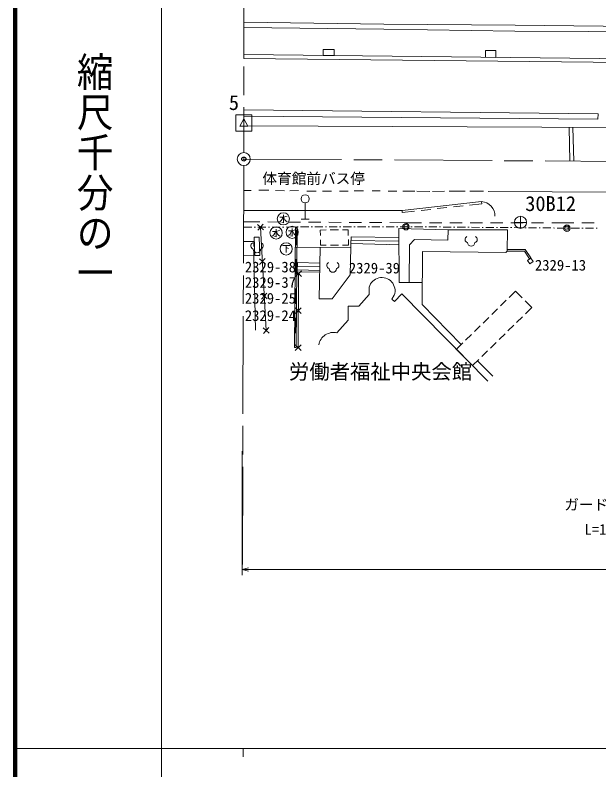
# Model space of a CAD drawing. Units: millimetres, scale not verified. Extents: x 40000 to 680000, y 20000 to 380000.
# Drawn here: x 40000 to 111708, y 202388 to 295128 of the extents above; entities that cross this region are included whole.
import ezdxf
from ezdxf.enums import TextEntityAlignment as Align

# ---------------------------------------------------------------- set-up
doc = ezdxf.new("R2010")
doc.units = ezdxf.units.MM
doc.header["$LTSCALE"] = 1000
doc.header["$PDMODE"] = 32
doc.header["$PDSIZE"] = 500
doc.linetypes.add('CHAIN', pattern=[18.5, 12, -1.5, 3.5, -1.5])
for name, color, linetype, lineweight in [('M-BGD', 7, 'Continuous', 13), ('M-BGD-EXST', 7, 'Continuous', 13), ('M-BMK', 2, 'CHAIN', 13), ('M-BMK-OTRS', 5, 'Continuous', 13), ('M-BMK-ROW', 30, 'Continuous', 13), ('M-BMK-SRVR', 3, 'Continuous', 13), ('M-STR-HTXT', 7, 'Continuous', 13), ('M-STR-STRC', 7, 'Continuous', 13), ('M-TTL', 2, 'Continuous', 140), ('M-TTL-BAND', 7, 'Continuous', 13)]:
    doc.layers.add(name, color=color, linetype=linetype, lineweight=lineweight)
doc.layers.add('M-BMK-HTXT', color=7, linetype='Continuous')
doc.layers.add('M-OTRS', color=6, linetype='Continuous')
doc.styles.add('@ＭＳ ゴシック', font='')
doc.styles.add('ＭＳ ゴシック', font='')
doc.styles.get('@ＭＳ ゴシック').set_extended_font_data('@MS Gothic')
doc.styles.get('ＭＳ ゴシック').set_extended_font_data('MS Gothic')

msp = doc.modelspace()

# ---------------------------------------------------------------- linework, layer by layer
at = {"layer": 'M-BGD'}
for p, q in [((67093, 280869), (67093, 282869)), ((67093, 282869), (69093, 282869)), ((69093, 282869), (69093, 280869)), ((68093, 282369), (67593, 281469)), ((68593, 281469), (68093, 282369)), ((67593, 281469), (68593, 281469)), ((69093, 280869), (67093, 280869)), ((75624, 272054), (75624, 270054)), ((87527, 271129), (97302, 272213)), ((95822, 271787), (97331, 271954)), ((97302, 272213), (97331, 271954)), ((68070, 271108), (87527, 271129)), ((87527, 271129), (87555, 270870)), ((87555, 270870), (89064, 271037)), ((89859, 271125), (91052, 271258)), ((91847, 271346), (93039, 271478)), ((93835, 271566), (95027, 271699)), ((75124, 270054), (76124, 270054)), ((68065, 269730), (70041, 269719)), ((69770, 269415), (70515, 268747)), ((69809, 268709), (70476, 269453)), ((70833, 256368), (70142, 269081)), ((71041, 269713), (72541, 269705)), ((73541, 269699), (75041, 269691)), ((74317, 254299), (74450, 269093)), ((74450, 269093), (74650, 269091)), ((74517, 254297), (74650, 269091)), ((76041, 269685), (77541, 269677)), ((78541, 269671), (80041, 269663)), ((81041, 269657), (82541, 269649)), ((83541, 269643), (85041, 269635)), ((86041, 269629), (88018, 269618)), ((88018, 269618), (89911, 269618)), ((90911, 269618), (92411, 269618)), ((93411, 269619), (94911, 269619)), ((95911, 269619), (97411, 269619)), ((98411, 269619), (99911, 269619)), ((100911, 269619), (102411, 269619)), ((103411, 269619), (104911, 269619)), ((105911, 269619), (107804, 269619)), ((107804, 269619), (108610, 269617)), ((109610, 269613), (111110, 269608)), ((74647, 268696), (74447, 268698)), ((74471, 266898), (74487, 268698)), ((74511, 266897), (74527, 268697)), ((74551, 266897), (74567, 268697)), ((74591, 266897), (74607, 268697)), ((78206, 268725), (77489, 268719)), ((77489, 268719), (77494, 268032)), ((79706, 268737), (78706, 268729)), ((80923, 268747), (80206, 268741)), ((80928, 268059), (80923, 268747)), ((69307, 267308), (68056, 267314)), ((69314, 266705), (69307, 267308)), ((77498, 267532), (77504, 266844)), ((80938, 266871), (80933, 267559)), ((81273, 267448), (87138, 267371)), ((69326, 265601), (69319, 266205)), ((74431, 266898), (74631, 266896)), ((77504, 266844), (78221, 266849)), ((78721, 266853), (79721, 266862)), ((80221, 266866), (80938, 266871)), ((81257, 266571), (81257, 267053)), ((85935, 266937), (87140, 266921)), ((102656, 266326), (100456, 266324)), ((100457, 266124), (100456, 266324)), ((103367, 265288), (102656, 266326)), ((102551, 266126), (100457, 266124)), ((103202, 265175), (102551, 266126)), ((103202, 265175), (103367, 265288)), ((70001, 265177), (70745, 264510)), ((70039, 264471), (70707, 265216)), ((74614, 265096), (74414, 265098)), ((74438, 263298), (74454, 265098)), ((74478, 263298), (74494, 265098)), ((74518, 263297), (74534, 265097)), ((74558, 263297), (74574, 265097)), ((74456, 263006), (75166, 263710)), ((74459, 263713), (75163, 263003)), ((74659, 263841), (77415, 263743)), ((74677, 264290), (77422, 264193)), ((74398, 263298), (74598, 263297)), ((74766, 254267), (74811, 263358)), ((70231, 260939), (70975, 260272)), ((70269, 260233), (70937, 260978)), ((74582, 261497), (74382, 261498)), ((74406, 259698), (74422, 261498)), ((74446, 259698), (74462, 261498)), ((74486, 259697), (74502, 261497)), ((74526, 259697), (74542, 261497)), ((100695, 260440), (101474, 261204)), ((101474, 261204), (102289, 260372)), ((74366, 259698), (74566, 259697)), ((99623, 259390), (100338, 260090)), ((102639, 260015), (103453, 259184)), ((74433, 258461), (75144, 259164)), ((74437, 259168), (75140, 258457)), ((98552, 258340), (99266, 259040)), ((103453, 259184), (102674, 258420)), ((74550, 257897), (74350, 257899)), ((74374, 256098), (74390, 257898)), ((74414, 256098), (74430, 257898)), ((74454, 256098), (74470, 257897)), ((74494, 256097), (74510, 257897)), ((97481, 257290), (98195, 257990)), ((102317, 258070), (101603, 257370)), ((96409, 256240), (97124, 256940)), ((101246, 257020), (100532, 256320)), ((70461, 256702), (71205, 256034)), ((70499, 255996), (71167, 256740)), ((74334, 256099), (74534, 256097)), ((100175, 255970), (99460, 255270)), ((95338, 255190), (96052, 255890)), ((74317, 254299), (74517, 254297)), ((74411, 253915), (75121, 254618)), ((74414, 254622), (75118, 253911)), ((94202, 254077), (94981, 254841)), ((99103, 254920), (98389, 254220)), ((95017, 253245), (94202, 254077)), ((98032, 253871), (97318, 253171)), ((96182, 252057), (95367, 252888)), ((96961, 252821), (96182, 252057)), ((96790, 252653), (98668, 250751))]:
    msp.add_line(p, q, dxfattribs=at)
for points in [[(68097, 294241), (85293, 293997), (101405, 293880), (119433, 293693), (142895, 293366), (148189, 293148), (162911, 292585), (174573, 292050), (184178, 291372)], [(68097, 293613), (85296, 293395), (101398, 293141), (119401, 293059), (142874, 292628), (148160, 292478), (162880, 291846), (174530, 291312), (184126, 290636)], [(68094, 283493), (111604, 282978), (111597, 282334), (68093, 282712)], [(89988, 262263), (87170, 262256), (87128, 268900), (93200, 268755), (100468, 268748), (100457, 266124), (100290, 265963), (90031, 266102), (89980, 259550), (94803, 254666)], [(88403, 262259), (88449, 266916), (89072, 267539), (93164, 267487), (93200, 268755)], [(74428, 266604), (81257, 266571), (81174, 263227), (78935, 260281), (77363, 260260), (77458, 266590)], [(68050, 265549), (69326, 265601), (69525, 256409)], [(79536, 256094), (80902, 257647), (80923, 259364), (82231, 259364), (83510, 260784), (83481, 261698)], [(86579, 260729), (86274, 260237), (86600, 259919), (87500, 260874), (98071, 250153)]]:
    msp.add_lwpolyline(points, dxfattribs=at)
for points in [[(77836, 290163), (79193, 290148), (79201, 290881), (77844, 290895)], [(97776, 289947), (99046, 289933), (99055, 290758), (97785, 290772)], [(68096, 290268), (122716, 289676), (122711, 289209), (68091, 289801)], [(69997, 267841), (70060, 265609), (69437, 265591), (69375, 267824)], [(81292, 267897), (87135, 267821), (87140, 266907), (81257, 267053)], [(103340, 265267), (103631, 264833), (103213, 264553), (102922, 264987)], [(74694, 264740), (77429, 264643), (77412, 263540), (74648, 263568)]]:
    msp.add_lwpolyline(points, close=True, dxfattribs=at)
msp.add_circle((75624, 272554), 500, dxfattribs=at)
for centre, radius, start, end in [((97205, 270492), 1724, 357.39377, 86.7815), ((69364, 266768), 402, 116.08703, 255.33416), ((70060, 266768), 402, 284.66584, 63.91297), ((95670, 267568), 402, 116.08703, 255.33416), ((96019, 267179), 450, 180, 0), ((96367, 267568), 402, 284.66584, 63.91297), ((69712, 266379), 450, 180, 0), ((78688, 264362), 402, 116.08703, 255.33416), ((79384, 264362), 402, 284.66584, 63.91297), ((79036, 263973), 450, 180, 0), ((85044, 261258), 1624, 340.97052, 164.28498), ((79123, 254295), 1845, 77.08349, 169.96752)]:
    msp.add_arc(centre, radius, start, end, dxfattribs=at)
at = {"layer": 'M-BGD-EXST'}
for p, q in [((72500, 270289), (72875, 270289)), ((72687, 269877), (72500, 269727)), ((72800, 270064), (72687, 269877)), ((72875, 270289), (72800, 270064)), ((72950, 270589), (72950, 269614)), ((73400, 270439), (72987, 270289)), ((72987, 270289), (73137, 269952)), ((73137, 269952), (73250, 269839)), ((72950, 269614), (72762, 269652)), ((73250, 269839), (73400, 269727)), ((71606, 268545), (71981, 268545)), ((71794, 268132), (71606, 267982)), ((71906, 268320), (71794, 268132)), ((71981, 268545), (71906, 268320)), ((72056, 268845), (72056, 267870)), ((72506, 268695), (72094, 268545)), ((72094, 268545), (72244, 268207)), ((72244, 268207), (72356, 268095)), ((72356, 268095), (72506, 267982)), ((73580, 268628), (73955, 268628)), ((73767, 268215), (73580, 268065)), ((73880, 268403), (73767, 268215)), ((73955, 268628), (73880, 268403)), ((74030, 268928), (74030, 267953)), ((74480, 268778), (74067, 268628)), ((74067, 268628), (74217, 268290)), ((74217, 268290), (74330, 268178)), ((74330, 268178), (74480, 268065)), ((72056, 267870), (71869, 267907)), ((74030, 267953), (73842, 267990)), ((72840, 266812), (73740, 266812)), ((73290, 266812), (73290, 265949)), ((73290, 266587), (73590, 266437))]:
    msp.add_line(p, q, dxfattribs=at)
for centre in [(72950, 270102), (72056, 268357), (74030, 268440), (73290, 266399)]:
    msp.add_circle(centre, 750, dxfattribs=at)
at = {"layer": 'M-BMK'}
for p, q in [((68111, 339297), (68092, 278242)), ((68089, 276642), (67915, 226979))]:
    msp.add_line(p, q, dxfattribs=at)
msp.add_lwpolyline([(68092, 277442), (118304, 277128), (167815, 277129), (224911, 276665), (268009, 276187), (324564, 275693), (368056, 275272), (420719, 274641), (468060, 274148), (522514, 273594), (568402, 273241)], dxfattribs=at)
at = {"layer": 'M-BMK-OTRS'}
for p, q in [((68093, 281504), (128690, 281242)), ((68078, 273589), (68982, 273575)), ((69921, 273603), (71152, 273603)), ((71992, 273561), (73081, 273553)), ((73764, 273546), (74803, 273561)), ((75842, 273504), (76987, 273504)), ((77774, 273489), (78855, 273504)), ((79830, 273511), (80926, 273504)), ((81666, 273518), (82805, 273525)), ((83869, 273518), (84851, 273518)), ((85826, 273482), (86900, 273482)), ((87616, 273491), (89089, 273491)), ((89360, 273498), (90925, 273463)), ((91267, 273470), (92740, 273477)), ((93309, 273491), (95287, 273477)), ((95853, 273491), (97525, 273477)), ((98116, 273456), (128644, 273273))]:
    msp.add_line(p, q, dxfattribs=at)
at = {"layer": 'M-BMK-ROW'}
for p, q in [((68062, 269076), (69062, 269078)), ((69362, 269079), (69512, 269079)), ((69812, 269080), (70812, 269083)), ((71112, 269084), (71262, 269084)), ((71562, 269085), (72562, 269088)), ((72862, 269089), (73012, 269089)), ((73312, 269090), (74312, 269093)), ((74612, 269093), (74762, 269094)), ((75062, 269095), (76062, 269097)), ((76362, 269098), (76512, 269099)), ((76812, 269099), (77812, 269102)), ((78112, 269103), (78262, 269103)), ((78562, 269104), (79562, 269107)), ((79862, 269108), (80012, 269108)), ((80312, 269109), (81312, 269112)), ((81612, 269112), (81762, 269113)), ((82062, 269114), (83062, 269116)), ((83362, 269117), (83512, 269118)), ((83812, 269118), (84812, 269121)), ((85112, 269122), (85262, 269122)), ((85562, 269123), (86562, 269126)), ((86862, 269127), (87012, 269127)), ((87312, 269128), (88013, 269130)), ((88013, 269130), (88312, 269127)), ((88612, 269125), (88762, 269123)), ((89062, 269121), (90062, 269112)), ((90362, 269109), (90512, 269108)), ((90812, 269105), (91812, 269096)), ((92112, 269094), (92262, 269092)), ((92562, 269090), (93562, 269081)), ((93862, 269078), (94012, 269077)), ((94312, 269074), (95312, 269066)), ((95612, 269063), (95762, 269062)), ((96062, 269059), (97062, 269050)), ((97362, 269048), (97512, 269046)), ((97812, 269044), (98812, 269035)), ((99112, 269032), (99262, 269031)), ((99562, 269028), (100562, 269019)), ((100862, 269017), (101012, 269015)), ((101312, 269013), (102312, 269004)), ((102612, 269001), (102762, 269000)), ((103062, 268997), (104062, 268989)), ((104362, 268986), (104512, 268985)), ((104812, 268982), (105812, 268973)), ((106112, 268971), (106262, 268969)), ((106562, 268967), (107562, 268958)), ((107862, 268956), (108012, 268956)), ((108312, 268955), (109312, 268954)), ((109612, 268954), (109762, 268954)), ((110062, 268953), (111062, 268952)), ((111362, 268952), (111512, 268952))]:
    msp.add_line(p, q, dxfattribs=at)
for centre in [(88013, 269130), (107787, 268956)]:
    msp.add_circle(centre, 400, dxfattribs=at)
for p in [(88013, 269130), (107787, 268956)]:
    msp.add_point(p, dxfattribs=at)
at = {"layer": 'M-BMK-SRVR'}
for p, q in [((102078, 270414), (102078, 268914)), ((102828, 269664), (101328, 269664))]:
    msp.add_line(p, q, dxfattribs=at)
for centre, radius in [((68092, 277442), 800), ((102078, 269664), 750)]:
    msp.add_circle(centre, radius, dxfattribs=at)
at = {"layer": 'M-OTRS'}
msp.add_point((68092, 277442), dxfattribs=at)
at = {"layer": 'M-STR-HTXT'}
for p, q in [((67887, 241545), (67887, 226324)), ((67887, 227013), (68687, 227213)), ((67887, 227013), (335127, 227013)), ((67887, 227013), (68687, 226813))]:
    msp.add_line(p, q, dxfattribs=at)
at = {"layer": 'M-STR-STRC'}
for p, q in [((108048, 281331), (108122, 277192)), ((108624, 277188), (108507, 281329))]:
    msp.add_line(p, q, dxfattribs=at)
at = {"layer": 'M-TTL'}
msp.add_line((40000, 380000), (40000, 20000), dxfattribs=at)
at = {"layer": 'M-TTL-BAND'}
for p, q in [((58000, 370000), (58000, 20000)), ((40000, 205000), (579000, 205000)), ((68000, 205000), (68000, 204000))]:
    msp.add_line(p, q, dxfattribs=at)

# ---------------------------------------------------------------- texts
at = {"layer": 'M-BGD', "style": 'ＭＳ ゴシック'}
for s, height, p in [('体育館前バス停', 1320, (76677, 275054)), ('労働者福祉中央会館', 1833, (84887, 251327))]:
    msp.add_text(s, height=height, dxfattribs=at).set_placement(p, align=Align.MIDDLE_CENTER)
at = {"layer": 'M-BMK-HTXT', "style": 'ＭＳ ゴシック'}
for s, p in [('2329-38', (71362, 263120)), ('2329-39', (84137, 262992)), ('2329-13', (106993, 263344)), ('2329-37', (71362, 261227)), ('2329-25', (71362, 259276)), ('2329-24', (71362, 257150))]:
    msp.add_text(s, height=1320, dxfattribs=at).set_placement(p, align=Align.BOTTOM_CENTER)
at = {"layer": 'M-BMK-SRVR', "style": 'ＭＳ ゴシック'}
for s, p in [('5', (66255, 282914)), ('30B12', (102661, 270502))]:
    msp.add_text(s, height=1833, dxfattribs=at).set_placement(p, align=Align.BOTTOM_LEFT)
at = {"layer": 'M-STR-HTXT', "style": 'ＭＳ ゴシック'}
for s, p in [('ガードパイプ', (112858, 233923)), ('L=1.7', (112184, 230882))]:
    msp.add_text(s, height=1320, dxfattribs=at).set_placement(p, align=Align.BOTTOM_CENTER)
at = {"layer": 'M-TTL-BAND', "style": '@ＭＳ ゴシック', "width": 1.1}
msp.add_text('縮尺千分の一', height=3290, rotation=270, dxfattribs=at).set_placement((49777, 261030), align=Align.MIDDLE_RIGHT)

doc.saveas('drawing.dxf')
